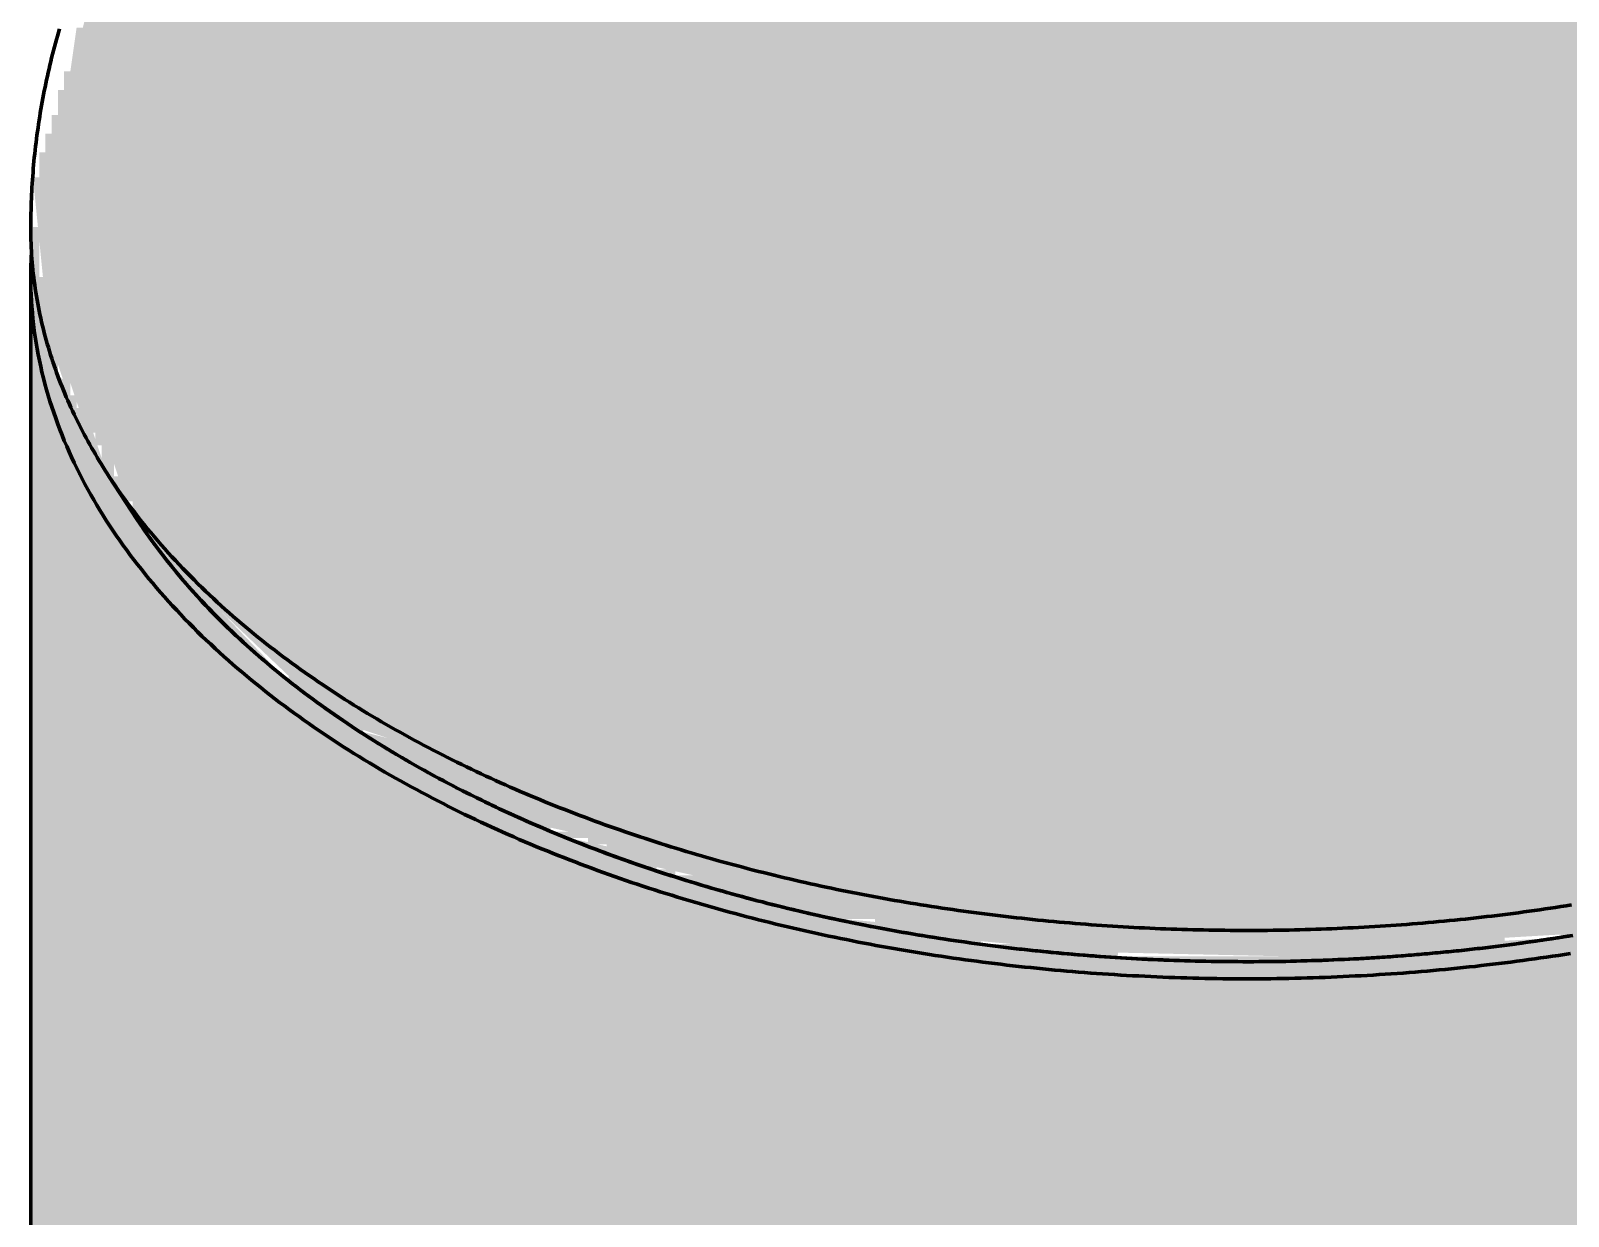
# Model space of a CAD drawing. Header units: millimetres. Extents: x 0 to 420, y 0 to 297.
# Drawn here: x 215.09 to 239.75, y 217.97 to 236.98 of the extents above; entities that cross this region are included whole.
import ezdxf

# ---------------------------------------------------------------- set-up
doc = ezdxf.new("R2010")
doc.units = ezdxf.units.MM
doc.layers.add('01-VISIBLE', color=7, linetype='CONTINUOUS', lineweight=70)
doc.layers.add('13-GRAFICA', color=30, linetype='CONTINUOUS', lineweight=18)

msp = doc.modelspace()

# ---------------------------------------------------------------- hatches: boundary and pattern name
at = {"layer": '13-GRAFICA', "true_color": 0xb21820}
h = msp.add_hatch(color=7, dxfattribs=at)
h.dxf.hatch_style = 1
h.paths.add_polyline_path([(219.526, 241.032), (220.626, 242.232), (220.826, 242.232), (221.826, 243.332), (222.026, 243.332), (223.126, 244.532), (223.326, 244.532), (224.426, 245.732), (224.626, 245.732), (224.626, 245.832), (224.726, 245.832), (225.626, 246.832), (225.826, 246.832), (226.026, 247.132), (226.626, 247.132), (226.626, 247.232), (227.226, 247.232), (227.226, 247.332), (227.926, 247.332), (227.926, 247.432), (230.026, 247.432), (230.026, 247.532), (230.426, 247.532), (230.426, 247.032), (230.326, 247.032), (230.326, 246.732), (230.226, 246.732), (230.226, 242.832), (230.326, 242.832), (230.526, 242.232), (230.626, 242.232), (231.126, 241.632), (231.726, 241.432), (231.826, 241.232), (232.126, 241.232), (232.126, 241.132), (232.426, 241.132), (232.426, 241.032), (232.726, 241.032), (232.726, 240.932), (233.726, 240.832), (233.726, 240.732), (235.326, 240.732), (235.326, 240.832), (236.026, 240.832), (236.026, 240.932), (236.826, 241.032), (236.826, 241.132), (237.026, 241.132), (237.026, 241.232), (237.326, 241.232), (237.326, 241.332), (237.726, 241.432), (237.726, 241.532), (238.026, 241.632), (238.226, 241.932), (238.426, 241.932), (238.426, 242.132), (238.726, 242.332), (238.726, 242.532), (238.826, 242.532), (238.826, 242.732), (238.926, 242.732), (238.926, 243.132), (239.026, 243.132), (239.026, 246.232), (238.926, 246.232), (238.926, 246.832), (238.826, 246.832), (238.826, 247.032), (238.726, 247.032), (238.726, 247.632), (238.626, 247.632), (238.626, 247.832), (240.026, 247.832), (240.026, 247.732), (240.826, 247.732), (240.826, 247.632), (241.426, 247.632), (241.426, 247.532), (241.626, 247.532), (241.826, 247.232), (242.026, 247.232), (242.026, 247.132), (244.626, 244.632), (244.626, 244.432), (244.926, 244.232), (244.926, 244.032), (245.326, 243.732), (245.326, 243.532), (245.626, 243.332), (245.626, 243.132), (245.826, 243.032), (245.826, 242.832), (246.126, 242.632), (246.126, 242.432), (246.326, 242.332), (246.326, 242.132), (246.526, 242.032), (246.526, 241.832), (246.826, 241.632), (246.826, 241.432), (247.026, 241.332), (247.026, 241.132), (247.226, 241.032), (247.226, 240.832), (247.426, 240.732), (247.426, 240.532), (247.526, 240.532), (247.526, 240.332), (247.626, 240.332), (247.626, 240.132), (247.726, 240.132), (247.726, 239.932), (247.826, 239.932), (247.826, 239.532), (247.926, 239.532), (247.926, 239.132), (248.026, 239.132), (248.026, 238.032), (248.126, 238.032), (248.126, 225.332), (247.826, 225.232), (247.826, 225.132), (247.626, 225.132), (247.626, 225.032), (247.426, 225.032), (247.426, 224.932), (247.226, 224.932), (247.226, 224.832), (246.926, 224.832), (246.926, 224.732), (246.726, 224.732), (246.726, 224.632), (246.526, 224.632), (246.526, 224.532), (246.326, 224.532), (246.326, 224.432), (246.126, 224.432), (246.126, 224.332), (245.826, 224.332), (245.826, 224.232), (245.626, 224.232), (245.626, 224.132), (245.426, 224.132), (245.426, 224.032), (245.226, 224.032), (245.226, 223.932), (245.026, 223.932), (245.026, 223.832), (244.726, 223.832), (244.726, 223.732), (244.226, 223.632), (244.226, 223.532), (243.426, 223.432), (243.426, 223.332), (243.126, 223.332), (243.126, 223.232), (242.726, 223.232), (242.726, 223.132), (242.326, 223.132), (242.326, 223.032), (241.926, 223.032), (241.926, 222.932), (240.726, 222.732), (240.726, 222.632), (240.426, 222.632), (240.426, 222.532), (238.726, 222.432), (238.726, 222.332), (237.726, 222.332), (237.726, 222.232), (236.826, 222.232), (236.826, 222.132), (235.826, 222.132), (235.826, 222.032), (235.326, 222.032), (235.326, 222.132), (230.826, 222.232), (230.826, 222.332), (229.726, 222.432), (229.726, 222.532), (229.226, 222.532), (229.226, 222.632), (228.626, 222.632), (228.626, 222.732), (228.126, 222.732), (228.126, 222.832), (226.926, 222.932), (226.926, 223.032), (226.626, 223.032), (226.626, 223.132), (226.326, 223.132), (226.326, 223.232), (226.026, 223.232), (226.026, 223.332), (225.726, 223.332), (225.726, 223.432), (224.826, 223.632), (224.826, 223.732), (224.626, 223.732), (224.626, 223.832), (224.326, 223.832), (224.326, 223.932), (224.026, 223.932), (224.026, 224.032), (223.726, 224.032), (223.726, 224.132), (222.826, 224.332), (222.726, 224.532), (222.126, 224.732), (222.026, 224.932), (221.626, 225.032), (221.526, 225.232), (220.926, 225.432), (220.826, 225.632), (220.226, 225.832), (220.126, 226.032), (219.726, 226.132), (219.426, 226.532), (219.226, 226.532), (219.226, 226.632), (217.026, 228.732), (217.026, 228.932), (216.926, 228.932), (216.926, 229.132), (216.726, 229.232), (216.726, 229.432), (216.626, 229.432), (216.426, 230.032), (216.226, 230.132), (216.226, 230.332), (216.126, 230.332), (216.126, 230.532), (216.026, 230.532), (216.026, 230.732), (215.926, 230.732), (215.726, 231.332), (215.626, 231.332), (215.526, 231.632), (215.426, 231.632), (215.126, 234.632), (215.226, 234.632), (215.226, 235.032), (215.326, 235.032), (215.326, 235.332), (215.426, 235.332), (215.426, 235.632), (215.526, 235.632), (215.526, 236.032), (215.626, 236.032), (215.626, 236.332), (215.726, 236.332), (215.826, 237.032), (215.926, 237.032), (216.026, 237.432), (216.526, 237.832), (216.526, 238.032), (216.926, 238.332), (216.926, 238.532), (217.326, 238.832), (217.326, 239.032), (217.826, 239.432), (217.826, 239.632), (217.926, 239.632), (218.126, 239.932), (218.326, 239.932), (219.326, 241.032)])
h = msp.add_hatch(color=7, dxfattribs=at)
h.dxf.hatch_style = 1
h.paths.add_polyline_path([(215.126, 188.232), (215.226, 188.232), (215.226, 187.532), (215.326, 187.532), (215.326, 186.832), (215.426, 186.832), (215.426, 191.432), (215.326, 191.432), (215.326, 191.632), (215.426, 191.632), (215.426, 209.132), (215.326, 209.132), (215.326, 209.532), (215.226, 209.532), (215.226, 210.632), (215.126, 210.632), (215.126, 233.832), (215.226, 233.832), (215.226, 233.032), (215.326, 233.032), (215.426, 231.632), (215.526, 231.632), (215.526, 231.432), (215.626, 231.382), (215.626, 208.332), (215.626, 190.732), (215.626, 184.832), (215.526, 184.832), (215.526, 184.732), (215.326, 184.632), (215.226, 184.232), (215.126, 184.232)])
h = msp.add_hatch(color=7, dxfattribs=at)
h.dxf.hatch_style = 1
h.paths.add_polyline_path([(215.726, 231.332), (215.726, 231.132), (215.826, 231.132), (215.826, 230.932), (215.926, 230.932), (215.926, 230.732), (216.026, 230.732), (216.226, 230.132), (216.426, 230.032), (216.426, 229.832), (216.526, 229.832), (216.726, 229.232), (216.726, 206.432), (216.626, 206.432), (216.626, 206.632), (216.226, 206.932), (216.226, 207.132), (216.026, 207.232), (215.926, 207.732), (215.826, 207.732), (215.826, 208.032), (215.726, 208.032), (215.726, 208.332), (215.626, 208.332), (215.626, 231.382)])
h = msp.add_hatch(color=7, dxfattribs=at)
h.dxf.hatch_style = 1
h.paths.add_polyline_path([(216.926, 229.132), (217.026, 228.732), (217.026, 205.932), (217.026, 188.432), (217.026, 174.232), (216.926, 174.432), (216.726, 174.432), (216.726, 174.532), (216.726, 188.932), (216.726, 206.432), (216.726, 229.232)])
h = msp.add_hatch(color=7, dxfattribs=at)
h.dxf.hatch_style = 1
h.paths.add_polyline_path([(217.126, 228.732), (219.226, 226.532), (219.226, 203.932), (219.126, 203.932), (218.926, 204.232), (218.726, 204.232), (218.526, 204.532), (218.326, 204.532), (218.226, 204.732), (218.026, 204.732), (218.026, 204.832), (217.826, 204.932), (217.826, 205.132), (217.426, 205.432), (217.426, 205.632), (217.326, 205.632), (217.126, 205.932), (217.026, 205.932), (217.026, 228.732)])
h = msp.add_hatch(color=7, dxfattribs=at)
h.dxf.hatch_style = 1
h.paths.add_polyline_path([(222.726, 224.532), (222.826, 224.332), (223.126, 224.332), (223.126, 224.232), (223.426, 224.232), (223.426, 224.132), (223.726, 224.132), (223.726, 224.032), (224.626, 223.832), (224.626, 223.732), (224.826, 223.732), (224.826, 223.632), (225.126, 223.632), (225.126, 223.532), (225.426, 223.532), (225.426, 223.432), (225.726, 223.432), (225.726, 223.332), (226.026, 223.332), (226.026, 223.232), (226.326, 223.232), (226.326, 223.132), (226.626, 223.132), (226.626, 223.032), (226.926, 223.032), (226.926, 222.932), (228.126, 222.832), (228.126, 222.732), (229.226, 222.632), (229.226, 222.532), (229.726, 222.532), (229.726, 222.432), (230.326, 222.432), (230.326, 222.332), (230.826, 222.332), (230.826, 222.232), (232.526, 222.232), (232.526, 222.132), (235.326, 222.132), (235.326, 222.032), (235.826, 222.032), (235.826, 222.132), (236.826, 222.132), (236.826, 222.232), (237.726, 222.232), (237.726, 222.332), (239.626, 222.432), (239.626, 222.532), (240.426, 222.532), (240.426, 222.632), (240.726, 222.632), (240.726, 222.732), (241.126, 222.732), (241.126, 222.832), (241.526, 222.832), (241.526, 222.932), (241.926, 222.932), (241.926, 223.032), (242.326, 223.032), (242.326, 223.132), (242.726, 223.132), (242.726, 223.232), (243.126, 223.232), (243.126, 223.332), (243.426, 223.332), (243.426, 223.432), (243.826, 223.432), (243.826, 223.532), (244.526, 223.632), (244.526, 223.732), (244.726, 223.732), (244.726, 223.832), (245.026, 223.832), (245.026, 223.932), (245.226, 223.932), (245.226, 224.032), (245.426, 224.032), (245.426, 224.132), (245.626, 224.132), (245.626, 224.232), (245.826, 224.232), (245.826, 224.332), (246.126, 224.332), (246.126, 224.432), (246.326, 224.432), (246.326, 224.532), (246.526, 224.532), (246.526, 224.632), (246.726, 224.632), (246.726, 224.732), (246.926, 224.732), (246.926, 224.832), (247.226, 224.832), (247.226, 224.932), (247.426, 224.932), (247.426, 225.032), (247.626, 225.032), (247.626, 225.132), (247.826, 225.132), (247.826, 225.232), (248.126, 225.332), (248.126, 214.432), (248.026, 214.432), (248.026, 214.232), (247.826, 214.132), (247.826, 213.932), (247.526, 213.732), (247.526, 213.532), (247.326, 213.432), (247.326, 213.232), (247.226, 213.232), (247.126, 212.932), (247.026, 212.932), (247.026, 207.832), (247.226, 207.832), (247.226, 207.732), (247.526, 207.832), (247.626, 208.032), (248.226, 208.232), (248.326, 208.432), (248.726, 208.532), (248.826, 208.732), (249.426, 208.932), (249.526, 209.132), (250.126, 209.332), (250.126, 213.732), (250.226, 213.732), (250.326, 213.932), (250.526, 213.932), (250.526, 214.132), (250.626, 214.132), (250.626, 227.232), (250.926, 227.332), (250.926, 227.532), (251.326, 227.832), (251.326, 228.032), (251.726, 228.332), (251.726, 228.532), (252.026, 228.732), (252.026, 205.632), (251.926, 205.632), (251.726, 205.332), (251.526, 205.332), (251.026, 204.732), (250.826, 204.732), (250.326, 204.132), (250.126, 204.132), (249.526, 203.432), (249.326, 203.432), (249.326, 203.332), (248.726, 203.132), (248.626, 202.932), (248.426, 202.932), (248.426, 202.832), (248.226, 202.832), (248.226, 202.732), (248.026, 202.732), (248.026, 202.632), (247.826, 202.632), (247.826, 202.532), (247.226, 202.332), (247.126, 202.132), (246.926, 202.132), (246.926, 202.032), (246.726, 202.032), (246.726, 201.932), (246.526, 201.932), (246.526, 201.832), (246.326, 201.832), (246.326, 201.732), (246.126, 201.732), (246.126, 201.632), (245.926, 201.632), (245.926, 201.532), (245.226, 201.432), (245.226, 201.332), (244.926, 201.332), (244.926, 201.232), (244.626, 201.232), (244.626, 201.132), (244.326, 201.132), (244.326, 201.032), (244.026, 201.032), (244.026, 200.932), (243.726, 200.932), (243.726, 200.832), (243.426, 200.832), (243.426, 200.732), (243.126, 200.732), (243.126, 200.632), (242.826, 200.632), (242.826, 200.532), (242.526, 200.532), (242.526, 200.432), (242.226, 200.432), (242.226, 200.332), (241.026, 200.232), (241.026, 200.132), (240.426, 200.132), (240.426, 200.032), (239.826, 200.032), (239.826, 199.932), (239.226, 199.932), (239.226, 199.832), (238.626, 199.832), (238.626, 199.732), (238.026, 199.732), (238.026, 199.632), (232.526, 199.532), (232.526, 199.632), (231.626, 199.632), (231.626, 199.732), (230.726, 199.732), (230.726, 199.832), (228.426, 200.032), (228.426, 200.132), (228.026, 200.132), (228.026, 200.232), (227.226, 200.332), (227.226, 200.432), (226.926, 200.432), (226.926, 200.532), (226.526, 200.532), (226.526, 200.632), (226.126, 200.632), (226.126, 200.732), (225.726, 200.732), (225.726, 200.832), (225.426, 200.832), (225.426, 200.932), (225.026, 200.932), (225.026, 201.032), (224.326, 201.132), (224.326, 201.232), (224.126, 201.232), (224.126, 201.332), (223.926, 201.332), (223.926, 201.432), (223.626, 201.432), (223.626, 201.532), (223.426, 201.532), (223.426, 201.632), (223.226, 201.632), (223.226, 201.732), (223.026, 201.732), (223.026, 201.832), (222.826, 201.832), (222.826, 201.932), (222.526, 201.932), (222.526, 202.032), (222.526, 224.599)])
h = msp.add_hatch(color=7, dxfattribs=at)
h.dxf.hatch_style = 1
h.paths.add_polyline_path([(219.426, 226.532), (219.726, 226.132), (220.126, 226.032), (220.226, 225.832), (220.426, 225.832), (220.426, 225.732), (220.826, 225.632), (220.926, 225.432), (221.526, 225.232), (221.626, 225.032), (222.026, 224.932), (222.126, 224.732), (222.526, 224.599), (222.526, 202.032), (222.326, 202.032), (222.326, 202.132), (222.126, 202.132), (222.126, 202.232), (221.926, 202.232), (221.926, 202.332), (221.726, 202.332), (221.726, 202.432), (221.426, 202.432), (221.426, 202.532), (221.226, 202.532), (221.226, 202.632), (220.626, 202.832), (220.426, 203.132), (220.226, 203.132), (220.026, 203.432), (219.826, 203.432), (219.726, 203.632), (219.526, 203.632), (219.426, 203.832), (219.226, 203.832), (219.226, 203.932), (219.226, 226.532)])

# ---------------------------------------------------------------- linework, layer by layer
at = {"layer": '01-VISIBLE'}
for p, q in [((215.091, 210.743), (215.091, 233.032)), ((216.794, 229.149), (216.35, 229.828))]:
    msp.add_line(p, q, dxfattribs=at)
for points in [[(215.55, 237.011), (215.534, 236.953), (215.517, 236.896), (215.501, 236.838), (215.486, 236.78), (215.47, 236.722), (215.455, 236.663), (215.44, 236.605), (215.426, 236.547), (215.411, 236.488), (215.397, 236.43), (215.384, 236.371), (215.37, 236.313), (215.357, 236.254), (215.345, 236.195), (215.332, 236.136), (215.32, 236.077), (215.308, 236.019), (215.297, 235.96), (215.285, 235.9), (215.275, 235.841), (215.264, 235.782), (215.254, 235.723), (215.244, 235.664), (215.234, 235.604), (215.225, 235.545), (215.216, 235.485), (215.207, 235.426), (215.198, 235.366), (215.19, 235.307), (215.182, 235.247), (215.175, 235.188), (215.168, 235.128), (215.161, 235.068), (215.154, 235.008), (215.148, 234.949), (215.142, 234.889), (215.137, 234.829), (215.131, 234.769), (215.127, 234.709), (215.122, 234.649), (215.118, 234.589), (215.114, 234.529), (215.11, 234.469), (215.107, 234.409), (215.104, 234.349), (215.101, 234.289), (215.098, 234.229), (215.096, 234.169), (215.095, 234.109), (215.093, 234.049), (215.092, 233.988), (215.091, 233.928), (215.091, 233.868), (215.091, 233.808)], [(215.091, 233.808), (215.091, 233.748), (215.092, 233.687), (215.093, 233.627), (215.095, 233.566), (215.098, 233.506), (215.101, 233.445), (215.104, 233.385), (215.109, 233.324), (215.113, 233.264), (215.119, 233.204), (215.125, 233.144), (215.131, 233.084), (215.138, 233.023), (215.146, 232.963), (215.154, 232.903), (215.162, 232.844), (215.171, 232.784), (215.181, 232.724), (215.191, 232.664), (215.202, 232.605), (215.214, 232.546), (215.225, 232.486), (215.238, 232.427), (215.251, 232.368), (215.264, 232.309), (215.278, 232.25), (215.293, 232.191), (215.308, 232.133), (215.323, 232.074), (215.339, 232.016), (215.356, 231.958), (215.373, 231.9), (215.39, 231.842), (215.408, 231.784), (215.427, 231.726), (215.446, 231.669), (215.465, 231.612), (215.485, 231.555), (215.506, 231.498), (215.527, 231.441), (215.548, 231.384), (215.57, 231.328), (215.592, 231.271), (215.615, 231.215), (215.638, 231.16), (215.661, 231.104), (215.686, 231.048), (215.71, 230.993), (215.735, 230.938), (215.76, 230.883), (215.786, 230.828), (215.812, 230.774), (215.839, 230.719), (215.866, 230.665), (215.893, 230.611), (215.921, 230.558), (215.949, 230.504), (215.978, 230.451), (216.007, 230.398), (216.036, 230.345), (216.066, 230.292), (216.096, 230.24), (216.127, 230.187), (216.157, 230.135), (216.189, 230.083), (216.22, 230.032), (216.252, 229.98), (216.284, 229.929), (216.317, 229.878), (216.35, 229.828)], [(215.102, 233.42), (215.099, 233.356), (215.096, 233.291), (215.094, 233.226), (215.092, 233.162), (215.091, 233.097), (215.091, 233.032)], [(215.091, 233.032), (215.091, 232.936), (215.093, 232.839), (215.097, 232.743), (215.102, 232.647), (215.108, 232.551), (215.116, 232.454), (215.126, 232.358), (215.136, 232.263), (215.148, 232.167), (215.162, 232.071), (215.177, 231.976), (215.193, 231.881), (215.21, 231.786), (215.229, 231.692), (215.25, 231.597), (215.271, 231.503), (215.294, 231.41), (215.318, 231.316), (215.344, 231.223), (215.371, 231.131), (215.399, 231.038), (215.428, 230.946), (215.459, 230.855), (215.491, 230.764), (215.524, 230.673), (215.558, 230.583), (215.593, 230.493), (215.629, 230.404), (215.667, 230.315), (215.706, 230.227), (215.746, 230.139), (215.786, 230.052), (215.828, 229.965), (215.871, 229.879), (215.915, 229.793), (215.96, 229.707), (216.006, 229.623), (216.053, 229.538), (216.101, 229.455), (216.15, 229.372), (216.2, 229.289), (216.251, 229.207), (216.302, 229.125), (216.355, 229.045), (216.408, 228.964), (216.462, 228.884), (216.517, 228.805), (216.573, 228.726), (216.63, 228.648), (216.687, 228.571), (216.745, 228.494), (216.804, 228.417), (216.864, 228.342), (216.924, 228.266), (216.985, 228.192), (217.047, 228.118), (217.109, 228.044), (217.172, 227.971), (217.236, 227.899), (217.3, 227.827), (217.365, 227.755), (217.431, 227.685), (217.497, 227.615), (217.564, 227.545), (217.631, 227.476), (217.699, 227.407), (217.767, 227.339), (217.836, 227.272), (217.906, 227.205), (217.976, 227.139), (218.046, 227.073), (218.117, 227.008), (218.189, 226.943), (218.261, 226.879), (218.333, 226.815), (218.406, 226.752), (218.48, 226.69), (218.554, 226.628), (218.628, 226.566), (218.703, 226.505), (218.778, 226.444), (218.853, 226.384), (218.929, 226.325), (219.005, 226.266), (219.082, 226.208), (219.159, 226.15), (219.237, 226.092), (219.314, 226.035), (219.393, 225.979), (219.471, 225.923), (219.55, 225.867), (219.629, 225.812), (219.709, 225.757), (219.788, 225.703), (219.869, 225.65), (219.949, 225.596), (220.03, 225.544), (220.111, 225.492), (220.192, 225.44), (220.274, 225.388), (220.356, 225.338), (220.438, 225.287), (220.521, 225.237), (220.604, 225.188), (220.687, 225.139), (220.77, 225.09), (220.853, 225.042), (220.937, 224.994), (221.021, 224.947), (221.106, 224.9), (221.19, 224.854), (221.275, 224.808), (221.36, 224.762), (221.445, 224.717), (221.531, 224.672), (221.616, 224.628), (221.702, 224.584), (221.788, 224.54), (221.874, 224.497), (221.961, 224.454), (222.048, 224.412), (222.134, 224.37), (222.222, 224.329), (222.309, 224.288), (222.396, 224.247), (222.484, 224.207), (222.572, 224.167), (222.66, 224.127), (222.748, 224.088), (222.836, 224.049), (222.925, 224.011), (223.013, 223.973), (223.102, 223.935), (223.191, 223.898), (223.28, 223.861), (223.369, 223.825), (223.459, 223.789), (223.548, 223.753), (223.638, 223.718), (223.728, 223.683), (223.818, 223.648), (223.908, 223.614), (223.998, 223.58), (224.089, 223.546), (224.179, 223.513), (224.27, 223.48), (224.361, 223.448), (224.452, 223.415), (224.543, 223.384), (224.634, 223.352), (224.725, 223.321), (224.817, 223.29), (224.908, 223.26), (225, 223.23), (225.092, 223.2), (225.184, 223.171), (225.276, 223.142), (225.368, 223.113), (225.46, 223.085), (225.552, 223.056), (225.644, 223.029), (225.737, 223.001), (225.829, 222.974), (225.922, 222.948), (226.015, 222.921), (226.108, 222.895), (226.201, 222.869), (226.294, 222.844), (226.387, 222.819), (226.48, 222.794), (226.573, 222.77), (226.667, 222.745), (226.76, 222.722), (226.854, 222.698), (226.947, 222.675), (227.041, 222.652), (227.135, 222.629), (227.229, 222.607), (227.323, 222.585), (227.417, 222.564), (227.511, 222.542), (227.605, 222.521), (227.699, 222.501), (227.793, 222.48), (227.888, 222.46), (227.982, 222.44), (228.076, 222.421), (228.171, 222.402), (228.266, 222.383), (228.36, 222.364), (228.455, 222.346), (228.55, 222.328), (228.644, 222.31), (228.739, 222.293), (228.834, 222.276), (228.929, 222.259), (229.024, 222.242), (229.119, 222.226), (229.214, 222.21), (229.31, 222.195), (229.405, 222.179), (229.5, 222.164), (229.595, 222.15), (229.691, 222.135), (229.786, 222.121), (229.882, 222.107), (229.977, 222.094), (230.073, 222.08), (230.168, 222.067), (230.264, 222.055), (230.36, 222.042), (230.455, 222.03), (230.551, 222.018), (230.647, 222.007), (230.742, 221.995), (230.838, 221.984), (230.934, 221.974), (231.03, 221.963), (231.126, 221.953), (231.222, 221.943), (231.318, 221.934), (231.414, 221.924), (231.51, 221.915), (231.606, 221.907), (231.702, 221.898), (231.798, 221.89), (231.894, 221.882), (231.99, 221.875), (232.087, 221.867), (232.183, 221.86), (232.279, 221.853), (232.375, 221.847), (232.471, 221.841), (232.568, 221.835), (232.664, 221.829), (232.76, 221.824), (232.857, 221.819), (232.953, 221.814), (233.049, 221.809), (233.146, 221.805), (233.242, 221.801), (233.338, 221.797), (233.435, 221.794), (233.531, 221.791), (233.628, 221.788), (233.724, 221.785), (233.82, 221.783), (233.917, 221.781), (234.013, 221.779), (234.11, 221.777), (234.206, 221.776), (234.303, 221.775), (234.399, 221.775), (234.495, 221.774), (234.592, 221.774), (234.688, 221.774), (234.785, 221.775), (234.881, 221.775), (234.978, 221.776), (235.074, 221.777), (235.171, 221.779), (235.267, 221.781), (235.363, 221.783), (235.46, 221.785), (235.556, 221.788), (235.653, 221.791), (235.749, 221.794), (235.845, 221.797), (235.942, 221.801), (236.038, 221.805), (236.135, 221.809), (236.231, 221.814), (236.327, 221.819), (236.424, 221.824), (236.52, 221.829), (236.616, 221.835), (236.712, 221.841), (236.809, 221.847), (236.905, 221.854), (237.001, 221.86), (237.097, 221.867), (237.193, 221.875), (237.29, 221.882), (237.386, 221.89), (237.482, 221.898), (237.578, 221.907), (237.674, 221.916), (237.77, 221.925), (237.866, 221.934), (237.962, 221.944), (238.058, 221.953), (238.154, 221.964), (238.25, 221.974), (238.346, 221.985), (238.441, 221.996), (238.537, 222.007), (238.633, 222.019), (238.729, 222.03), (238.824, 222.043), (238.92, 222.055), (239.016, 222.068), (239.111, 222.081), (239.207, 222.094), (239.302, 222.108), (239.398, 222.121), (239.493, 222.136), (239.588, 222.15), (239.684, 222.165), (239.779, 222.18)], [(216.35, 229.828), (216.397, 229.756), (216.445, 229.685), (216.494, 229.614), (216.543, 229.544), (216.593, 229.474), (216.644, 229.405), (216.695, 229.336), (216.747, 229.267), (216.799, 229.199), (216.852, 229.132), (216.906, 229.065), (216.96, 228.998), (217.015, 228.932), (217.07, 228.866), (217.126, 228.801), (217.182, 228.736), (217.239, 228.671), (217.296, 228.607), (217.354, 228.544), (217.412, 228.481), (217.471, 228.418), (217.53, 228.356), (217.589, 228.294), (217.65, 228.233), (217.71, 228.172), (217.771, 228.111), (217.832, 228.051), (217.894, 227.992), (217.957, 227.933), (218.019, 227.874), (218.082, 227.816), (218.146, 227.758), (218.21, 227.7), (218.274, 227.643), (218.338, 227.587), (218.403, 227.531), (218.469, 227.475), (218.534, 227.419), (218.6, 227.365), (218.666, 227.31), (218.733, 227.256), (218.8, 227.202), (218.867, 227.149), (218.935, 227.096), (219.003, 227.044), (219.071, 226.991), (219.14, 226.94), (219.209, 226.888), (219.278, 226.837), (219.347, 226.787), (219.417, 226.737), (219.487, 226.687), (219.557, 226.638), (219.628, 226.589), (219.698, 226.54), (219.769, 226.492), (219.841, 226.444), (219.912, 226.396), (219.984, 226.349), (220.056, 226.303), (220.128, 226.256), (220.201, 226.21), (220.273, 226.165), (220.346, 226.119), (220.42, 226.074), (220.493, 226.03), (220.567, 225.985), (220.64, 225.942), (220.714, 225.898), (220.789, 225.855), (220.863, 225.812), (220.938, 225.77), (221.012, 225.728), (221.087, 225.686), (221.163, 225.644), (221.238, 225.603), (221.314, 225.562), (221.389, 225.522), (221.465, 225.482), (221.541, 225.442), (221.618, 225.403), (221.694, 225.364), (221.771, 225.325), (221.847, 225.286), (221.924, 225.248), (222.001, 225.21), (222.079, 225.173), (222.156, 225.136), (222.234, 225.099), (222.311, 225.062), (222.389, 225.026), (222.467, 224.99), (222.545, 224.954), (222.624, 224.919), (222.702, 224.884), (222.78, 224.849), (222.859, 224.815), (222.938, 224.781), (223.017, 224.747), (223.096, 224.714), (223.175, 224.68), (223.254, 224.648), (223.334, 224.615), (223.413, 224.583), (223.493, 224.551), (223.573, 224.519), (223.653, 224.488), (223.733, 224.456), (223.813, 224.426), (223.893, 224.395), (223.974, 224.365), (224.054, 224.335), (224.135, 224.305), (224.215, 224.276), (224.296, 224.246), (224.377, 224.218), (224.458, 224.189), (224.539, 224.161), (224.62, 224.133), (224.701, 224.105), (224.783, 224.077), (224.864, 224.05), (224.946, 224.023), (225.027, 223.997), (225.109, 223.97), (225.191, 223.944), (225.273, 223.918), (225.355, 223.893), (225.437, 223.867), (225.519, 223.842), (225.601, 223.817), (225.683, 223.793), (225.766, 223.769), (225.848, 223.745), (225.93, 223.721), (226.013, 223.697), (226.096, 223.674), (226.178, 223.651), (226.261, 223.628), (226.344, 223.606), (226.427, 223.584), (226.51, 223.562), (226.593, 223.54), (226.676, 223.519), (226.759, 223.497), (226.843, 223.477), (226.926, 223.456), (227.009, 223.435), (227.093, 223.415), (227.176, 223.395), (227.26, 223.376), (227.344, 223.356), (227.427, 223.337), (227.511, 223.318), (227.595, 223.299), (227.679, 223.281), (227.763, 223.262), (227.847, 223.244), (227.931, 223.227), (228.015, 223.209), (228.099, 223.192), (228.183, 223.175), (228.267, 223.158), (228.351, 223.142), (228.436, 223.125), (228.52, 223.109), (228.604, 223.093), (228.689, 223.078), (228.773, 223.062), (228.858, 223.047), (228.942, 223.032), (229.027, 223.018), (229.112, 223.003), (229.196, 222.989), (229.281, 222.975), (229.366, 222.961), (229.451, 222.948), (229.535, 222.935), (229.62, 222.922), (229.705, 222.909), (229.79, 222.896), (229.875, 222.884), (229.96, 222.872), (230.045, 222.86), (230.13, 222.848), (230.215, 222.837), (230.3, 222.826), (230.386, 222.815), (230.471, 222.804), (230.556, 222.793), (230.641, 222.783), (230.726, 222.773), (230.812, 222.763), (230.897, 222.753), (230.982, 222.744), (231.068, 222.735), (231.153, 222.726), (231.239, 222.717), (231.324, 222.709), (231.409, 222.701), (231.495, 222.692), (231.58, 222.685), (231.666, 222.677), (231.752, 222.67), (231.837, 222.662), (231.923, 222.656), (232.008, 222.649), (232.094, 222.642), (232.18, 222.636), (232.265, 222.63), (232.351, 222.624), (232.437, 222.619), (232.522, 222.613), (232.608, 222.608), (232.694, 222.603), (232.779, 222.598), (232.865, 222.594), (232.951, 222.59), (233.037, 222.585), (233.122, 222.582), (233.208, 222.578), (233.294, 222.575), (233.38, 222.571), (233.466, 222.568), (233.551, 222.566), (233.637, 222.563), (233.723, 222.561), (233.809, 222.559), (233.895, 222.557), (233.981, 222.555), (234.066, 222.554), (234.152, 222.553), (234.238, 222.552), (234.324, 222.551), (234.41, 222.55), (234.496, 222.55), (234.582, 222.55), (234.667, 222.55), (234.753, 222.55), (234.839, 222.551), (234.925, 222.551), (235.011, 222.552), (235.097, 222.553), (235.183, 222.555), (235.268, 222.556), (235.354, 222.558), (235.44, 222.56), (235.526, 222.563), (235.612, 222.565), (235.698, 222.568), (235.783, 222.571), (235.869, 222.574), (235.955, 222.577), (236.041, 222.581), (236.127, 222.585), (236.212, 222.589), (236.298, 222.593), (236.384, 222.597), (236.47, 222.602), (236.555, 222.607), (236.641, 222.612), (236.727, 222.617), (236.812, 222.623), (236.898, 222.629), (236.984, 222.635), (237.069, 222.641), (237.155, 222.647), (237.241, 222.654), (237.326, 222.661), (237.412, 222.668), (237.497, 222.675), (237.583, 222.683), (237.668, 222.691), (237.754, 222.699), (237.839, 222.707), (237.925, 222.715), (238.01, 222.724), (238.095, 222.733), (238.181, 222.742), (238.266, 222.752), (238.352, 222.761), (238.437, 222.771), (238.522, 222.781), (238.607, 222.791), (238.693, 222.802), (238.778, 222.812), (238.863, 222.823), (238.948, 222.834), (239.033, 222.846), (239.118, 222.857), (239.203, 222.869), (239.288, 222.881), (239.373, 222.894), (239.458, 222.906), (239.543, 222.919), (239.628, 222.932), (239.713, 222.945), (239.798, 222.958)], [(216.583, 229.488), (216.627, 229.415), (216.672, 229.342), (216.717, 229.269), (216.763, 229.197), (216.81, 229.125), (216.857, 229.054), (216.906, 228.983), (216.954, 228.913), (217.004, 228.843), (217.054, 228.774), (217.105, 228.705), (217.156, 228.636), (217.208, 228.568), (217.26, 228.5), (217.314, 228.433), (217.367, 228.367), (217.422, 228.3), (217.476, 228.235), (217.532, 228.169), (217.588, 228.105), (217.644, 228.04), (217.701, 227.976), (217.759, 227.913), (217.816, 227.85), (217.875, 227.787), (217.934, 227.725), (217.993, 227.663), (218.053, 227.602), (218.113, 227.541), (218.174, 227.481), (218.235, 227.421), (218.297, 227.362), (218.359, 227.303), (218.421, 227.244), (218.484, 227.186), (218.548, 227.128), (218.611, 227.071), (218.675, 227.014), (218.74, 226.958), (218.804, 226.902), (218.87, 226.846), (218.935, 226.791), (219.001, 226.737), (219.067, 226.682), (219.134, 226.628), (219.201, 226.575), (219.268, 226.522), (219.335, 226.469), (219.403, 226.417), (219.471, 226.365), (219.54, 226.314), (219.608, 226.263), (219.677, 226.212), (219.747, 226.162), (219.816, 226.112), (219.886, 226.063), (219.956, 226.014), (220.027, 225.965), (220.098, 225.917), (220.169, 225.869), (220.24, 225.821), (220.311, 225.774), (220.383, 225.727), (220.455, 225.681), (220.527, 225.635), (220.6, 225.589), (220.672, 225.544), (220.745, 225.499), (220.818, 225.455), (220.892, 225.41), (220.965, 225.367), (221.039, 225.323), (221.113, 225.28), (221.187, 225.237), (221.261, 225.195), (221.336, 225.153), (221.411, 225.111), (221.486, 225.07), (221.561, 225.029), (221.636, 224.988), (221.712, 224.948), (221.787, 224.908), (221.863, 224.868), (221.939, 224.829), (222.016, 224.79), (222.092, 224.751), (222.169, 224.713), (222.245, 224.675), (222.322, 224.637), (222.399, 224.6), (222.476, 224.563), (222.554, 224.526), (222.631, 224.49), (222.709, 224.454), (222.787, 224.418), (222.865, 224.383), (222.943, 224.348), (223.021, 224.313), (223.099, 224.278), (223.178, 224.244), (223.256, 224.21), (223.335, 224.177), (223.414, 224.143), (223.493, 224.111), (223.572, 224.078), (223.652, 224.046), (223.731, 224.014), (223.81, 223.982), (223.89, 223.95), (223.97, 223.919), (224.05, 223.888), (224.13, 223.858), (224.21, 223.827), (224.29, 223.798), (224.37, 223.768), (224.451, 223.738), (224.531, 223.709), (224.612, 223.68), (224.692, 223.652), (224.773, 223.624), (224.854, 223.596), (224.935, 223.568), (225.016, 223.541), (225.098, 223.513), (225.179, 223.487), (225.26, 223.46), (225.342, 223.434), (225.423, 223.408), (225.505, 223.382), (225.587, 223.356), (225.668, 223.331), (225.75, 223.306), (225.832, 223.281), (225.914, 223.257), (225.996, 223.233), (226.079, 223.209), (226.161, 223.185), (226.243, 223.162), (226.326, 223.139), (226.408, 223.116), (226.491, 223.093), (226.574, 223.071), (226.656, 223.049), (226.739, 223.027), (226.822, 223.006), (226.905, 222.984), (226.988, 222.963), (227.071, 222.943), (227.154, 222.922), (227.237, 222.902), (227.32, 222.882), (227.404, 222.862), (227.487, 222.843), (227.57, 222.823), (227.654, 222.804), (227.738, 222.786), (227.821, 222.767), (227.905, 222.749), (227.988, 222.731), (228.072, 222.713), (228.156, 222.696), (228.24, 222.678), (228.324, 222.661), (228.408, 222.645), (228.492, 222.628), (228.576, 222.612), (228.66, 222.596), (228.744, 222.58), (228.828, 222.564), (228.912, 222.549), (228.997, 222.534), (229.081, 222.519), (229.165, 222.504), (229.25, 222.49), (229.334, 222.476), (229.419, 222.462), (229.503, 222.448), (229.588, 222.435), (229.672, 222.422), (229.757, 222.409), (229.842, 222.396), (229.926, 222.383), (230.011, 222.371), (230.096, 222.359), (230.181, 222.347), (230.265, 222.336), (230.35, 222.325), (230.435, 222.313), (230.52, 222.303), (230.605, 222.292), (230.69, 222.282), (230.775, 222.271), (230.86, 222.261), (230.945, 222.252), (231.03, 222.242), (231.115, 222.233), (231.2, 222.224), (231.286, 222.215), (231.371, 222.207), (231.456, 222.198), (231.541, 222.19), (231.627, 222.182), (231.712, 222.175), (231.797, 222.167), (231.882, 222.16), (231.968, 222.153), (232.053, 222.146), (232.138, 222.14), (232.224, 222.134), (232.309, 222.128), (232.395, 222.122), (232.48, 222.116), (232.565, 222.111), (232.651, 222.105), (232.736, 222.101), (232.822, 222.096), (232.907, 222.091), (232.993, 222.087), (233.078, 222.083), (233.164, 222.079), (233.249, 222.076), (233.335, 222.072), (233.421, 222.069), (233.506, 222.066), (233.592, 222.063), (233.677, 222.061), (233.763, 222.059), (233.848, 222.057), (233.934, 222.055), (234.02, 222.053), (234.105, 222.052), (234.191, 222.051), (234.276, 222.05), (234.362, 222.049), (234.448, 222.049), (234.533, 222.048), (234.619, 222.048), (234.705, 222.048), (234.79, 222.049), (234.876, 222.049), (234.961, 222.05), (235.047, 222.051), (235.133, 222.053), (235.218, 222.054), (235.304, 222.056), (235.389, 222.058), (235.475, 222.06), (235.561, 222.063), (235.646, 222.065), (235.732, 222.068), (235.817, 222.071), (235.903, 222.074), (235.988, 222.078), (236.074, 222.082), (236.159, 222.086), (236.245, 222.09), (236.33, 222.094), (236.416, 222.099), (236.501, 222.104), (236.587, 222.109), (236.672, 222.114), (236.758, 222.12), (236.843, 222.126), (236.929, 222.132), (237.014, 222.138), (237.099, 222.144), (237.185, 222.151), (237.27, 222.158), (237.355, 222.165), (237.441, 222.172), (237.526, 222.18), (237.611, 222.188), (237.696, 222.196), (237.782, 222.204), (237.867, 222.212), (237.952, 222.221), (238.037, 222.23), (238.122, 222.239), (238.207, 222.249), (238.292, 222.258), (238.377, 222.268), (238.462, 222.278), (238.547, 222.288), (238.632, 222.299), (238.717, 222.31), (238.802, 222.321), (238.887, 222.332), (238.972, 222.343), (239.057, 222.355), (239.141, 222.367), (239.226, 222.379), (239.311, 222.392), (239.396, 222.404), (239.48, 222.417), (239.565, 222.43), (239.649, 222.444), (239.734, 222.457), (239.818, 222.471)], [(216.794, 229.149), (216.841, 229.078), (216.888, 229.008), (216.936, 228.939), (216.985, 228.869), (217.034, 228.8), (217.084, 228.732), (217.135, 228.664), (217.186, 228.597), (217.237, 228.53), (217.29, 228.463), (217.343, 228.397), (217.396, 228.332), (217.45, 228.266), (217.504, 228.202), (217.559, 228.137), (217.615, 228.073), (217.671, 228.01), (217.727, 227.947), (217.784, 227.884), (217.842, 227.822), (217.9, 227.761), (217.958, 227.7), (218.017, 227.639), (218.076, 227.578), (218.136, 227.519), (218.196, 227.459), (218.257, 227.4), (218.318, 227.342), (218.38, 227.283), (218.441, 227.226), (218.504, 227.168), (218.566, 227.111), (218.629, 227.055), (218.693, 226.999), (218.756, 226.943), (218.821, 226.888), (218.885, 226.833), (218.95, 226.779), (219.015, 226.725), (219.081, 226.671), (219.146, 226.618), (219.213, 226.565), (219.279, 226.513), (219.346, 226.461), (219.413, 226.41), (219.48, 226.358), (219.548, 226.308), (219.616, 226.257), (219.684, 226.207), (219.753, 226.158), (219.822, 226.108), (219.891, 226.06), (219.96, 226.011), (220.03, 225.963), (220.099, 225.915), (220.17, 225.868), (220.24, 225.821), (220.311, 225.774), (220.382, 225.728), (220.453, 225.682), (220.524, 225.637), (220.596, 225.592), (220.667, 225.547), (220.739, 225.503), (220.812, 225.458), (220.884, 225.415), (220.957, 225.371), (221.03, 225.328), (221.103, 225.286), (221.176, 225.243), (221.249, 225.202), (221.323, 225.16), (221.397, 225.119), (221.471, 225.078), (221.545, 225.037), (221.62, 224.997), (221.694, 224.957), (221.769, 224.917), (221.844, 224.878), (221.919, 224.839), (221.994, 224.801), (222.07, 224.762), (222.146, 224.724), (222.221, 224.687), (222.297, 224.649), (222.373, 224.612), (222.45, 224.576), (222.526, 224.539), (222.603, 224.503), (222.679, 224.467), (222.756, 224.432), (222.833, 224.397), (222.91, 224.362), (222.987, 224.328), (223.065, 224.293), (223.142, 224.26), (223.22, 224.226), (223.298, 224.193), (223.376, 224.16), (223.454, 224.127), (223.532, 224.094), (223.61, 224.062), (223.689, 224.031), (223.767, 223.999), (223.846, 223.968), (223.925, 223.937), (224.003, 223.906), (224.082, 223.876), (224.161, 223.846), (224.241, 223.816), (224.32, 223.786), (224.399, 223.757), (224.479, 223.728), (224.558, 223.7), (224.638, 223.671), (224.718, 223.643), (224.798, 223.615), (224.878, 223.588), (224.958, 223.56), (225.038, 223.533), (225.118, 223.506), (225.199, 223.48), (225.279, 223.454), (225.36, 223.428), (225.44, 223.402), (225.521, 223.377), (225.602, 223.352), (225.683, 223.327), (225.764, 223.302), (225.845, 223.278), (225.926, 223.254), (226.007, 223.23), (226.088, 223.206), (226.17, 223.183), (226.251, 223.16), (226.332, 223.137), (226.414, 223.114), (226.496, 223.092), (226.577, 223.07), (226.659, 223.048), (226.741, 223.027), (226.823, 223.006), (226.905, 222.984), (226.987, 222.964), (227.069, 222.943), (227.151, 222.923), (227.233, 222.903), (227.316, 222.883), (227.398, 222.864), (227.48, 222.844), (227.563, 222.825), (227.645, 222.806), (227.728, 222.788), (227.81, 222.769), (227.893, 222.751), (227.976, 222.734), (228.058, 222.716), (228.141, 222.699), (228.224, 222.682), (228.307, 222.665), (228.39, 222.648), (228.473, 222.632), (228.556, 222.615), (228.639, 222.6), (228.722, 222.584), (228.806, 222.568), (228.889, 222.553), (228.972, 222.538), (229.055, 222.523), (229.139, 222.509), (229.222, 222.495), (229.306, 222.481), (229.389, 222.467), (229.473, 222.453), (229.556, 222.44), (229.64, 222.427), (229.723, 222.414), (229.807, 222.401), (229.891, 222.389), (229.974, 222.377), (230.058, 222.365), (230.142, 222.353), (230.226, 222.341), (230.31, 222.33), (230.394, 222.319), (230.477, 222.308), (230.561, 222.297), (230.645, 222.287), (230.729, 222.277), (230.813, 222.267), (230.897, 222.257), (230.982, 222.248), (231.066, 222.238), (231.15, 222.229), (231.234, 222.221), (231.318, 222.212), (231.402, 222.204), (231.487, 222.195), (231.571, 222.188), (231.655, 222.18), (231.739, 222.172), (231.824, 222.165), (231.908, 222.158), (231.992, 222.151), (232.077, 222.145), (232.161, 222.138), (232.245, 222.132), (232.33, 222.126), (232.414, 222.12), (232.499, 222.115), (232.583, 222.11), (232.668, 222.105), (232.752, 222.1), (232.837, 222.095), (232.921, 222.091), (233.006, 222.086), (233.09, 222.082), (233.175, 222.079), (233.259, 222.075), (233.344, 222.072), (233.428, 222.069), (233.513, 222.066), (233.597, 222.063), (233.682, 222.061), (233.767, 222.059), (233.851, 222.057), (233.936, 222.055), (234.02, 222.053), (234.105, 222.052), (234.19, 222.051), (234.274, 222.05), (234.359, 222.049), (234.443, 222.049), (234.528, 222.048), (234.613, 222.048), (234.697, 222.048), (234.782, 222.049), (234.866, 222.049), (234.951, 222.05), (235.036, 222.051), (235.12, 222.053), (235.205, 222.054), (235.289, 222.056), (235.374, 222.058), (235.459, 222.06), (235.543, 222.062), (235.628, 222.065), (235.712, 222.067), (235.797, 222.07), (235.881, 222.074), (235.966, 222.077), (236.051, 222.081), (236.135, 222.085), (236.22, 222.089), (236.304, 222.093), (236.389, 222.097), (236.473, 222.102), (236.558, 222.107), (236.642, 222.112), (236.726, 222.118), (236.811, 222.123), (236.895, 222.129), (236.98, 222.135), (237.064, 222.141), (237.148, 222.148), (237.233, 222.155), (237.317, 222.162), (237.401, 222.169), (237.486, 222.176), (237.57, 222.184), (237.654, 222.192), (237.738, 222.2), (237.823, 222.208), (237.907, 222.216), (237.991, 222.225), (238.075, 222.234), (238.159, 222.243), (238.243, 222.253), (238.327, 222.262), (238.411, 222.272), (238.495, 222.282), (238.579, 222.292), (238.663, 222.303), (238.747, 222.314), (238.831, 222.325), (238.915, 222.336), (238.999, 222.347), (239.083, 222.359), (239.167, 222.371), (239.25, 222.383), (239.334, 222.395), (239.418, 222.408), (239.501, 222.42), (239.585, 222.433), (239.669, 222.447), (239.752, 222.46)]]:
    msp.add_lwpolyline(points, dxfattribs=at)

doc.saveas('drawing.dxf')
